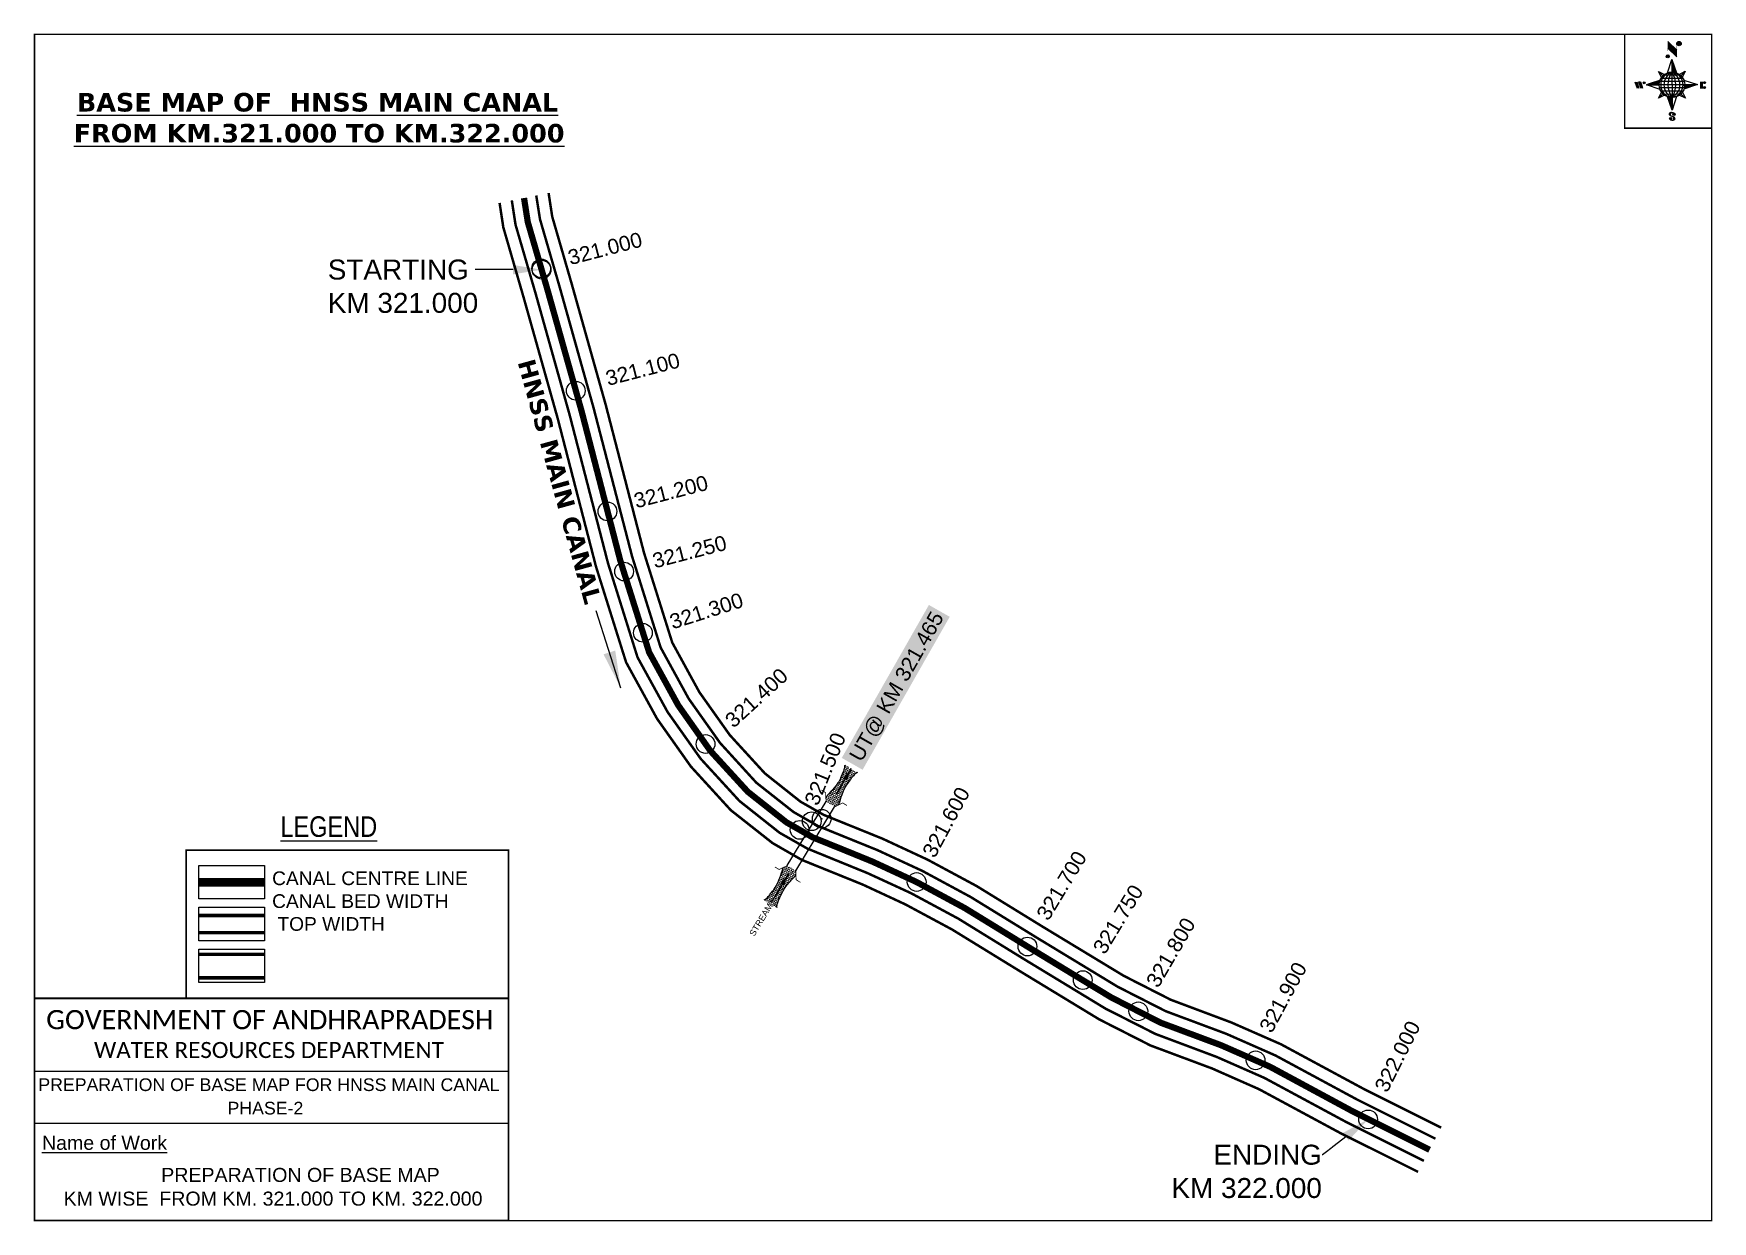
# Model space of a CAD drawing. Header units: inches. Extents: x 789486 to 790832, y 1571046 to 1571998.
import ezdxf
from ezdxf import colors
from ezdxf.entities.mleader import LeaderData, LeaderLine
from ezdxf.enums import TextEntityAlignment as Align
from ezdxf.math import Vec2, Vec3

# ---------------------------------------------------------------- set-up
doc = ezdxf.new("R2010")
doc.units = ezdxf.units.IN
doc.header["$LTSCALE"] = 15
doc.header["$MEASUREMENT"] = 0
doc.header["$PDMODE"] = 32
doc.header["$PDSIZE"] = 15
doc.linetypes.add('HIDDEN2', pattern=[0.1875, 0.125, -0.0625])
for name, color, linetype in [('AQUADUCT', 1, 'Continuous'), ('bord', 1, 'Continuous'), ('CANAL1', 7, 'Continuous'), ('CSMark', 72, 'Continuous'), ('DCBMS', 232, 'Continuous'), ('PAGE', 7, 'Continuous'), ('STRUCTURE', 5, 'Continuous'), ('TEXT', 6, 'Continuous')]:
    doc.layers.add(name, color=color, linetype=linetype)
doc.styles.add('ARIALN', font='ARIALN.TTF')
doc.styles.get("Standard").update_dxf_attribs({"font": 'arial.ttf'})
doc.dimstyles.get("Standard").update_dxf_attribs({"dimtxt": 20, "dimasz": 0.18, "dimexe": 0.18, "dimexo": 0.0625, "dimgap": 0.09, "dimtad": 0, "dimtih": 1, "dimtoh": 1, "dimdec": 4, "dimzin": 0, "dimdsep": 46, "dimtxsty": 'Standard', "dimcen": 0.09, "dimadec": 0, "dimazin": 0, "dimtfac": 1, "dimtdec": 4, "dimtofl": 0, "dimtmove": 0, "dimatfit": 3, "dimfxl": 1, "dimtolj": 1, "dimtzin": 0, "dimarcsym": 0})
pattern_1 = [(267.297113149, (-8720374.938, 50637915.138), (10.5367255337, -0.497431438), [])]
pattern_2 = [(357.297113149, (-8720374.938, 50637915.138), (0.497431438, 10.5367255337), [])]

# ---------------------------------------------------------------- blocks, each defined once
blk = doc.blocks.new('*X26')
at = {"color": 0, "linetype": 'Continuous'}
for p, q in [((6321.6, 240.5), (6322.3, 241.2)), ((6321.6, 240.3), (6322.3, 241)), ((6321.6, 240.1), (6322.3, 240.8)), ((6321.6, 239.9), (6322.4, 240.7)), ((6321.6, 239.8), (6322.4, 240.6)), ((6321.6, 239.6), (6322.5, 240.5)), ((6321.6, 239.4), (6322.5, 240.3)), ((6321.6, 239.2), (6322.6, 240.2)), ((6321.7, 239.1), (6322.6, 240.1)), ((6321.8, 240.8), (6322.4, 241.4)), ((6321.8, 239), (6322.7, 240)), ((6321.8, 239), (6322.8, 239.9)), ((6321.9, 238.9), (6322.9, 239.8)), ((6322, 238.8), (6323, 239.7)), ((6322.1, 241.3), (6322.4, 241.6)), ((6322.1, 238.7), (6323.1, 239.6)), ((6322.2, 238.6), (6323.1, 239.6)), ((6322.3, 238.5), (6323.2, 239.5)), ((6322.4, 238.5), (6323.3, 239.4)), ((6322.5, 238.4), (6323.4, 239.3)), ((6322.7, 238.4), (6323.6, 239.3)), ((6322.8, 238.3), (6323.7, 239.2)), ((6322.9, 238.3), (6323.8, 239.1)), ((6323.1, 238.2), (6323.9, 239.1)), ((6323.2, 238.2), (6324, 239)), ((6323.3, 238.2), (6324.2, 239)), ((6323.5, 238.1), (6324.3, 238.9)), ((6323.7, 238.1), (6324.4, 238.9)), ((6323.8, 238.1), (6324.6, 238.8)), ((6324.1, 238.2), (6324.7, 238.8)), ((6324.3, 238.3), (6324.9, 238.8)), ((6324.6, 238.3), (6325.1, 238.8)), ((6324.8, 238.4), (6325.2, 238.8)), ((6325.1, 238.5), (6325.4, 238.8)), ((6325.4, 238.6), (6325.6, 238.8))]:
    blk.add_line(p, q, dxfattribs=at)
blk = doc.blocks.new('*X25')
at = {"color": 0, "linetype": 'Continuous'}
for p, q in [((6324.4, 240.3), (6324.5, 240.4)), ((6324.6, 240.3), (6324.8, 240.5)), ((6324.7, 240.2), (6325, 240.5)), ((6324.8, 240.2), (6325.2, 240.6)), ((6325, 240.1), (6325.5, 240.6)), ((6325.1, 240.1), (6325.6, 240.6)), ((6325.2, 240), (6325.8, 240.6)), ((6325.3, 240), (6326, 240.6)), ((6325.4, 239.9), (6326.1, 240.6)), ((6325.5, 239.8), (6326.2, 240.5)), ((6325.6, 239.8), (6326.3, 240.5)), ((6325.7, 239.7), (6326.5, 240.4)), ((6325.9, 239.6), (6326.6, 240.3)), ((6326, 239.5), (6326.7, 240.3)), ((6326, 239.4), (6326.8, 240.2)), ((6326.1, 239.3), (6327, 240.2)), ((6326.2, 239.3), (6327.1, 240.1)), ((6326.3, 239.2), (6327.1, 240)), ((6326.4, 239.1), (6327.2, 239.9)), ((6326.5, 239), (6327.3, 239.8)), ((6326.5, 238.9), (6327.4, 239.7)), ((6326.6, 238.8), (6327.5, 239.6)), ((6326.7, 238.7), (6327.5, 239.5)), ((6326.8, 238.6), (6327.6, 239.4)), ((6326.8, 238.5), (6327.7, 239.3)), ((6326.8, 236.5), (6327.4, 237)), ((6326.9, 238.3), (6327.8, 239.2)), ((6326.9, 238.2), (6327.9, 239.1)), ((6326.9, 236.8), (6327.6, 237.4)), ((6327, 238.1), (6327.8, 239)), ((6327, 237.9), (6327.8, 238.8)), ((6327, 237.8), (6327.8, 238.6)), ((6327, 237.6), (6327.8, 238.4)), ((6327, 237.4), (6327.8, 238.2)), ((6327, 237.3), (6327.8, 238)), ((6327, 237.1), (6327.8, 237.9))]:
    blk.add_line(p, q, dxfattribs=at)
blk = doc.blocks.new('H')
at = {"layer": 'bord', "extrusion": (0.000427885, 0.004792, 0.999988)}
h = blk.add_hatch(dxfattribs=at)
h.set_pattern_fill('LINE', color=8, scale=84.387686, angle=-2.7029, style=0)
h.set_pattern_definition(pattern_2)
h.paths.add_polyline_path([(-492, 786, -0.090992), (-448, 775), (-486, 912)])
h = blk.add_hatch(dxfattribs=at)
h.set_pattern_fill('LINE', color=8, scale=84.387686, angle=-92.7029, style=0)
h.set_pattern_definition(pattern_1)
h.paths.add_polyline_path([(-625, 665, -0.090992), (-615, 710), (-751, 671)])
h = blk.add_hatch(dxfattribs=at)
h.set_pattern_fill('LINE', color=8, scale=84.387686, angle=-2.7029, style=0)
h.set_pattern_definition(pattern_2)
h.paths.add_polyline_path([(-504, 533, -0.090992), (-549, 543), (-510, 406)])
h = blk.add_hatch(dxfattribs=at)
h.set_pattern_fill('LINE', color=8, scale=84.387686, angle=-92.7029, style=0)
h.set_pattern_definition(pattern_1)
h.paths.add_polyline_path([(-246, 647), (-372, 653, -0.090992), (-382, 609)])
for p, q in [((-519, 1020, -1217), (-435, 927, -1216)), ((-516, 1087, -1217), (-432, 994, -1217)), ((-538, 774, -1216), (-487, 906, -1216)), ((-487, 906, -1216), (-493, 780, -1216)), ((-487, 906, -1216), (-448, 769, -1216)), ((-865, 701, -1215), (-847, 638, -1215)), ((-847, 700, -1215), (-829, 637, -1215)), ((-829, 699, -1215), (-811, 636, -1215)), ((-829, 699, -1215), (-811, 698, -1215)), ((-811, 698, -1215), (-794, 635, -1215)), ((-752, 665, -1215), (-615, 704, -1215)), ((-627, 794, -1216), (-567, 760, -1216)), ((-627, 794, -1216), (-584, 747, -1215)), ((-599, 731, -1215), (-627, 794, -1216)), ((-421, 753, -1216), (-359, 781, -1216)), ((-359, 781, -1216), (-405, 739, -1216)), ((-359, 781, -1216), (-392, 721, -1215)), ((-379, 693, -1215), (-246, 641, -1215)), ((-213, 669, -1215), (-217, 601, -1215)), ((-752, 665, -1215), (-625, 659, -1215)), ((-619, 614, -1215), (-752, 665, -1215)), ((-639, 526, -1214), (-606, 585, -1215)), ((-639, 526, -1214), (-593, 568, -1215)), ((-577, 553, -1215), (-639, 526, -1214)), ((-511, 400, -1214), (-549, 537, -1214)), ((-460, 533, -1215), (-511, 400, -1214)), ((-505, 527, -1214), (-511, 400, -1214)), ((-371, 513, -1214), (-431, 546, -1215)), ((-371, 513, -1214), (-414, 560, -1215)), ((-399, 576, -1215), (-371, 513, -1214)), ((-246, 641, -1215), (-383, 603, -1215)), ((-373, 647, -1215), (-246, 641, -1215)), ((-197, 600, -1215), (-194, 668, -1215))]:
    blk.add_line(p, q, dxfattribs=at)
at = {"layer": 'bord', "color": 8, "linetype": 'ByBlock', "extrusion": (0.000427885, 0.004792, 0.999988)}
for p, q in [((-375, 679, -1215), (-620, 691, -1215)), ((-386, 711, -1215), (-605, 722, -1215)), ((-411, 744, -1216), (-578, 752, -1216)), ((-493, 780, -1216), (-505, 527, -1214)), ((-373, 647, -1215), (-625, 659, -1215)), ((-378, 616, -1215), (-623, 628, -1215)), ((-392, 585, -1215), (-611, 595, -1215)), ((-420, 555, -1215), (-587, 562, -1215))]:
    blk.add_line(p, q, dxfattribs=at)
at = {"layer": 'bord', "extrusion": (0.000427885, 0.004792, 0.999988), "elevation": -1212}
for points, const_width in [([(-522, 960), (-516, 1093)], 1.61), ([(-434, 933), (-428, 1066)], 1.61), ([(-870, 707), (-846, 706)], 0.642), ([(-829, 643), (-821, 678)], 0.642), ([(-793, 641), (-782, 694)], 0.642), ([(-223, 676), (-174, 673)], 0.706), ([(-829, 643), (-855, 644)], 0.642), ([(-811, 642), (-784, 641)], 0.642), ([(-177, 605), (-226, 607)], 0.706), ([(-195, 645), (-185, 644)], 0.706)]:
    blk.add_lwpolyline(points, dxfattribs=dict(at, const_width=const_width))
for points, const_width in [([(-414, 1073, 1), (-398, 1058, 1)], 22.3), ([(-530, 950, 1), (-520, 939, 1)], 14.8), ([(-776, 697, 1), (-769, 690, 1)], 8.9), ([(-180, 618, 1), (-173, 611, 1)], 9.79), ([(-178, 667, 1), (-171, 660, 1)], 9.79), ([(-490, 362, 1), (-498, 369, 1)], 11.1), ([(-525, 322, 1), (-533, 329, 1)], 11.1)]:
    blk.add_lwpolyline(points, format="xyb", close=True, dxfattribs=dict(at, const_width=const_width))
for points in [[(-537, 317), (-531, 310), (-520, 307), (-505, 307), (-494, 310), (-486, 318), (-487, 326), (-491, 333), (-494, 336), (-503, 341), (-522, 347), (-530, 352), (-534, 355), (-537, 363), (-537, 373), (-530, 381), (-520, 384), (-504, 384), (-493, 380), (-487, 373)], [(-522, 348), (-526, 354), (-528, 361), (-528, 371), (-526, 375), (-521, 381), (-515, 384)], [(-505, 307), (-499, 312), (-497, 319), (-497, 327), (-501, 335), (-509, 343)]]:
    blk.add_lwpolyline(points, dxfattribs=at)
at = {"layer": 'bord', "extrusion": (0.000427885, 0.004792, 0.999988)}
for centre, radius in [((-406, 1065, -1212), 22.3), ((-525, 944, -1212), 14.8), ((-773, 694, -1212), 8.9), ((-498, 659, -1212), 127), ((-177, 615, -1212), 9.79), ((-174, 663, -1212), 9.79), ((-494, 365, -1212), 11.1), ((-529, 325, -1212), 11.1)]:
    blk.add_circle(centre, radius, dxfattribs=at)
at = {"layer": 'bord', "color": 8, "linetype": 'ByBlock', "extrusion": (0.000427885, 0.004792, 0.999988)}
for centre, radius, start, end in [((-482, 658, -1212), 128, 94.9254, 259.6691), ((-437, 656, -1212), 141, 113.2864, 241.308), ((-316, 651, -1212), 222, 142.5892, 212.0053), ((-560, 662, -1212), 141, 293.2864, 61.308), ((-681, 668, -1212), 222, 322.5892, 32.0053), ((-515, 660, -1212), 128, 274.9254, 79.6691)]:
    blk.add_arc(centre, radius, start, end, dxfattribs=at)
at = {"layer": 'bord', "extrusion": (0.000427885, 0.004792, 0.999988)}
for points in [[(-516, 1093, -1212), (-431, 1000, -1212), (-519, 1026, -1212), (-434, 933, -1212)], [(-864, 707, -1212), (-846, 706, -1212), (-846, 644, -1212), (-829, 643, -1212)], [(-829, 705, -1212), (-811, 704, -1212), (-811, 642, -1212), (-793, 641, -1212)], [(-193, 674, -1212), (-197, 606, -1212), (-213, 675, -1212), (-216, 607, -1212)]]:
    blk.add_solid(points, dxfattribs=at)
at = {"layer": 'bord', "extrusion": (0.000427885, 0.004792, 0.999988), "xscale": 7.977342409717546, "yscale": 7.977342408231451, "zscale": 7.977342408476333, "rotation": 138.0840426661453}
for name, p in [('*X25', (38301, -31929, -1212)), ('*X26', (38314, -31951, -1212))]:
    blk.add_blockref(name, p, dxfattribs=at)
blk = doc.blocks.new('UT')
at = {"layer": 'STRUCTURE'}
h = blk.add_hatch(dxfattribs=at)
h.set_pattern_fill('DASH', color=150, scale=8, angle=-39.6278, style=0)
h.set_pattern_definition([(320.372247933, (-4370.464, -6260.8811), (1.40800153113, 0.132407282), [1, -1])])
h.paths.add_polyline_path([(765163, 1700681.9), (765165.6, 1700680.6), (765167.2, 1700680.3), (765169.1, 1700680), (765172.4, 1700679.6), (765176.4, 1700679.3), (765179.5, 1700679.5), (765183.1, 1700679.9), (765187.7, 1700680.9), (765188.9, 1700681.2), (765193.1, 1700682.2), (765196.1, 1700680.2), (765196.1, 1700672.2), (765193.1, 1700670.2), (765190.5, 1700670.8), (765188.1, 1700671.3), (765185.5, 1700671.8), (765183.6, 1700672.1), (765181, 1700672.5), (765180.3, 1700672.5), (765178.5, 1700672.6), (765176.7, 1700672.6), (765174.6, 1700672.5), (765172.5, 1700672.3), (765170.4, 1700672), (765168.5, 1700671.7), (765166.1, 1700671.2), (765165, 1700670.8), (765163, 1700669.7)])
h.paths.add_polyline_path([(765259.1, 1700682.2), (765256.1, 1700680.2), (765256.1, 1700672.2), (765259.1, 1700670.2), (765261.9, 1700671), (765264.4, 1700671.6), (765266.4, 1700672), (765269.1, 1700672.5), (765272.7, 1700673), (765276.1, 1700673.1), (765278.6, 1700672.9), (765281.2, 1700672.7), (765283.9, 1700672.3), (765286.4, 1700671.9), (765288, 1700671.3), (765289.2, 1700670.6), (765289.1, 1700682.7), (765287.6, 1700681.8), (765285.7, 1700681.2), (765283, 1700680.7), (765281.2, 1700680.4), (765276.7, 1700679.9), (765272.7, 1700679.9), (765268.7, 1700680.3), (765264.8, 1700681), (765261.2, 1700681.7)])
at = {"layer": 'STRUCTURE', "color": 150, "const_width": 0.628}
for points in [[(765190.1, 1700688.2), (765190.1, 1700684.2), (765196.1, 1700680.2), (765256.1, 1700680.2), (765262.1, 1700684.2), (765262.1, 1700688.2)], [(765190.1, 1700664.2), (765190.1, 1700668.2), (765196.1, 1700672.2), (765256.1, 1700672.2), (765262.1, 1700668.2), (765262.1, 1700664.2)]]:
    blk.add_lwpolyline(points, dxfattribs=at)
at = {"layer": 'STRUCTURE', "color": 150}
for points in [[(765196.1, 1700680.2), (765256.1, 1700680.2)], [(765196.1, 1700672.2), (765256.1, 1700672.2)], [(765196.1, 1700672.2), (765256.1, 1700672.2)]]:
    blk.add_lwpolyline(points, dxfattribs=at)
at = {"layer": 'STRUCTURE', "color": 0}
blk.add_circle((765226.1, 1700676.2), 1.89, dxfattribs=at)
at = {"layer": 'STRUCTURE', "color": 150}
for points in [[(765163, 1700681.9), (765164.4, 1700681.1), (765167.9, 1700680.2), (765171.2, 1700679.8), (765176.1, 1700679.4), (765184.7, 1700680.3), (765193.1, 1700682.2)], [(765289.1, 1700682.7), (765287.8, 1700681.9), (765284.3, 1700680.9), (765280.9, 1700680.4), (765276.1, 1700679.8), (765267.4, 1700680.5), (765259.1, 1700682.2)], [(765163, 1700669.7), (765164.3, 1700670.6), (765167.8, 1700671.6), (765171.2, 1700672.1), (765176, 1700672.6), (765184.7, 1700672), (765193.1, 1700670.2)], [(765289.2, 1700670.6), (765287.8, 1700671.4), (765284.2, 1700672.3), (765280.9, 1700672.7), (765276.1, 1700673.1), (765267.4, 1700672.2), (765259.1, 1700670.2)]]:
    blk.add_spline(points, degree=3, dxfattribs=at)
at = {"layer": 'STRUCTURE', "color": 0}
blk.add_text('STREAM', height=5, dxfattribs=at).set_placement((765148.2, 1700675.8), align=Align.MIDDLE_CENTER)
for points in [[(765190.9, 1700676), (765164.2, 1700675.8)], [(765289.3, 1700676.7), (765265.4, 1700676.4)]]:
    blk.add_leader(points, dimstyle='Standard', override={"dimasz": 10, "dimgap": 0.09, "dimtad": 0}, dxfattribs=at)

msp = doc.modelspace()

# ---------------------------------------------------------------- linework, layer by layer
at = {"layer": 'CANAL1', "color": 200, "const_width": 2}
for points in [[(789859.8, 1571862.5), (789862.8, 1571842.9), (789879, 1571787), (789906.3, 1571690.1), (789937.1, 1571571), (789961.2, 1571494.4), (789986, 1571449.2), (790013.1, 1571410.9), (790045.1, 1571375.9), (790078.6, 1571349.5), (790102.1, 1571336), (790150.8, 1571316.3), (790185, 1571300.4), (790222.4, 1571280.3), (790275.3, 1571247.8), (790340.5, 1571208.2), (790381.6, 1571187.3), (790430.9, 1571168.9), (790468.5, 1571152.3), (790533.4, 1571117.3), (790595.1, 1571086.5), (790596, 1571086)], [(789899.1, 1571870.4), (789902, 1571851.5), (789917.5, 1571798), (789944.9, 1571700.6), (789975.6, 1571582), (789998.2, 1571510.2), (790019.9, 1571470.5), (790044.3, 1571436.1), (790072.5, 1571405.3), (790101, 1571382.7), (790119.6, 1571372.1), (790166.8, 1571353), (790202.9, 1571336.2), (790242.3, 1571315), (790296.1, 1571281.9), (790360, 1571243.2), (790397.7, 1571224), (790446, 1571205.9), (790486.1, 1571188.3), (790551.9, 1571152.8), (790613, 1571122.2), (790614.5, 1571121.5)]]:
    msp.add_lwpolyline(points, dxfattribs=at)
at = {"layer": 'CANAL1', "color": 5, "const_width": 2}
for points in [[(789869.6, 1571864.5), (789872.6, 1571845), (789888.7, 1571789.8), (789915.9, 1571692.8), (789946.7, 1571573.8), (789970.4, 1571498.3), (789994.5, 1571454.5), (790020.9, 1571417.2), (790052, 1571383.3), (790084.2, 1571357.8), (790106.5, 1571345.1), (790154.8, 1571325.4), (790189.5, 1571309.4), (790227.4, 1571289), (790280.5, 1571256.3), (790345.4, 1571216.9), (790385.6, 1571196.5), (790434.7, 1571178.1), (790472.9, 1571161.3), (790538, 1571126.2), (790599.6, 1571095.4), (790600.7, 1571094.9)], [(789889.2, 1571868.4), (789892.2, 1571849.4), (789907.9, 1571795.3), (789935.2, 1571698), (789966, 1571579.3), (789988.9, 1571506.2), (790011.4, 1571465.2), (790036.5, 1571429.8), (790065.6, 1571397.9), (790095.4, 1571374.4), (790115.2, 1571363.1), (790162.8, 1571343.8), (790198.5, 1571327.3), (790237.4, 1571306.3), (790290.9, 1571273.4), (790355.2, 1571234.4), (790393.7, 1571214.8), (790442.2, 1571196.7), (790481.7, 1571179.3), (790547.3, 1571143.9), (790608.5, 1571113.3), (790609.9, 1571112.6)]]:
    msp.add_lwpolyline(points, dxfattribs=at)
at = {"layer": 'CANAL1', "color": 1, "linetype": 'HIDDEN2', "ltscale": 8, "const_width": 5}
msp.add_lwpolyline([(789879.4, 1571866.4), (789882.4, 1571847.2), (789893.5, 1571809), (789898.3, 1571792.5), (789925.6, 1571695.4), (789956.4, 1571576.5), (789959.3, 1571567.1), (789979.7, 1571502.3), (790003, 1571459.9), (790028.7, 1571423.5), (790058.8, 1571390.6), (790089.8, 1571366.1), (790110.8, 1571354.1), (790141.7, 1571341.6), (790158.8, 1571334.6), (790194, 1571318.3), (790232.4, 1571297.6), (790285.7, 1571264.9), (790327.3, 1571239.6), (790350.3, 1571225.7), (790389.6, 1571205.6), (790438.4, 1571187.4), (790477.3, 1571170.3), (790542.7, 1571135), (790556.1, 1571128.3), (790604.1, 1571104.3), (790605.3, 1571103.7)], dxfattribs=at)
at = {"layer": 'CANAL1', "color": 1, "linetype": 'HIDDEN2', "ltscale": 100, "const_width": 6.86, "elevation": -0.4}
msp.add_lwpolyline([(789671.3, 1571318.1), (789618.7, 1571318.1)], dxfattribs=at)
at = {"layer": 'CANAL1', "color": 5, "const_width": 2.75, "elevation": -0.4}
for points in [[(789671.3, 1571291.5), (789618.7, 1571291.5)], [(789671.3, 1571277.8), (789618.7, 1571277.8)]]:
    msp.add_lwpolyline(points, dxfattribs=at)
at = {"layer": 'CANAL1', "color": 200, "const_width": 2.75, "elevation": -0.4}
for points in [[(789671.3, 1571260.4), (789618.7, 1571260.4)], [(789671.3, 1571241.5), (789618.7, 1571241.5)]]:
    msp.add_lwpolyline(points, dxfattribs=at)
at = {"layer": 'CSMark', "color": 3}
for p in [(789893.2, 1571810), (789893.5, 1571809), (789920.9, 1571712), (789946.3, 1571615.3), (789959.6, 1571567.1), (789974.7, 1571518), (790024.9, 1571428.9), (790100.3, 1571360.1), (790110, 1571367), (790194.1, 1571318.3), (790282.9, 1571266.6), (790327.3, 1571239.7), (790371.8, 1571214.7), (790465.8, 1571175.4), (790556, 1571128.1)]:
    msp.add_point(p, dxfattribs=at)
at = {"layer": 'CSMark'}
msp.add_point((790118, 1571369, 14), dxfattribs=at)
at = {"layer": 'PAGE', "const_width": 1.14}
msp.add_lwpolyline([(789487, 1571047), (790831.4, 1571047), (790831.4, 1571997.6), (789487, 1571997.6), (789487, 1571047)], dxfattribs=at)
at = {"layer": 'PAGE'}
for points, const_width in [([(790831.4, 1571997.6), (790761.5, 1571997.6), (790761.5, 1571922.4), (790831.4, 1571922.4)], 1.14), ([(789608.6, 1571343.8), (789866.9, 1571343.8), (789866.9, 1571225.1), (789608.6, 1571225.1)], 1.37), ([(789487, 1571225.1), (789866.9, 1571225.1), (789866.9, 1571047), (789487, 1571047)], 1.37)]:
    msp.add_lwpolyline(points, close=True, dxfattribs=dict(at, const_width=const_width))
at = {"layer": 'PAGE', "elevation": -0.4}
for points in [[(789618.7, 1571331.6), (789671.3, 1571331.6), (789671.3, 1571304.7), (789618.7, 1571304.7)], [(789618.7, 1571298.1), (789671.3, 1571298.1), (789671.3, 1571271.2), (789618.7, 1571271.2)], [(789618.7, 1571264.6), (789671.3, 1571264.6), (789671.3, 1571237.7), (789618.7, 1571237.7)]]:
    msp.add_lwpolyline(points, close=True, dxfattribs=at)
at = {"layer": 'PAGE'}
for points in [[(789487, 1571166.7), (789866.9, 1571166.7)], [(789487, 1571125.1), (789866.9, 1571125.1)]]:
    msp.add_lwpolyline(points, dxfattribs=at)

# ---------------------------------------------------------------- block references
at = {"layer": 'AQUADUCT', "color": 1, "xscale": 0.08047251541368726, "yscale": 0.08047251545279846, "zscale": 0.08047251540659384, "rotation": 3.078330607406167}
msp.add_blockref('H', (790842.4, 1571906.8, 97.7), dxfattribs=at)
at = {"layer": 'STRUCTURE', "color": 0, "rotation": 58.8162632318042}
msp.add_blockref('UT', (1848835, 36112.2), dxfattribs=at)

# ---------------------------------------------------------------- texts
at = {"layer": 'CANAL1', "insert": (789887.4, 1571739.6), "char_height": 14, "width": 205.129, "attachment_point": 1, "rotation": 285.5034}
msp.add_mtext('\\pi0.96322;{\\fVerdana|b1|i0|c0|p34;HNSS MAIN CANAL}', dxfattribs=at)
at = {"layer": 'CSMark', "color": 1}
for s, rotation, p in [('321.000', 14.5156, (789915, 1571818.4)), ('321.100', 14.5156, (789945.2, 1571721.6)), ('321.200', 14.5156, (789967.8, 1571623.5)), ('321.250', 14.5156, (789982.7, 1571575.4)), ('321.300', 17.6884, (789996.7, 1571526.4)), ('321.400', 42.4221, (790043.3, 1571445.5)), ('321.500', 67.7997, (790109.3, 1571380.9)), ('321.600', 61.6941, (790203.3, 1571339.6)), ('321.700', 58.7465, (790294.5, 1571289.6)), ('321.750', 58.7465, (790339.8, 1571262.6)), ('321.800', 59.7964, (790382.5, 1571235.7)), ('321.900', 61.6556, (790473.4, 1571199.3)), ('322.000', 63.4472, (790565.9, 1571151.5))]:
    msp.add_text(s, height=12, rotation=rotation, dxfattribs=at).set_placement(p, align=Align.MIDDLE_LEFT)
at = {"layer": 'PAGE', "extrusion": (0.000201441, 0.004807, 0.999988), "style": 'ARIALN'}
msp.add_text('%%ULEGEND', height=16.47, rotation=359.9999, dxfattribs=at).set_placement((789722.9, 1571343.8, 7712.3), align=Align.MIDDLE)
at = {"layer": 'PAGE', "extrusion": (0.000201441, 0.004807, 0.999988)}
for s, height, p in [('PREPARATION OF BASE MAP FOR HNSS MAIN CANAL', 10.155, (789490.1, 1571131.9, 7711.3)), ('%%UName of Work', 11.235, (789493, 1571084.8, 7709.8))]:
    msp.add_text(s, height=height, rotation=359.9999, dxfattribs=at).set_placement(p)
for s, height, p in [('PHASE-2', 10.16, (789672.1, 1571118.2, 7711.2)), ('PREPARATION OF BASE MAP', 11.235, (789700.2, 1571064.7, 7709.8)), ('KM WISE  FROM KM. 321.000 TO KM. 322.000', 11.235, (789678.2, 1571045.7, 7709.8))]:
    msp.add_text(s, height=height, rotation=359.9999, dxfattribs=at).set_placement(p, align=Align.MIDDLE_CENTER)
at = {"layer": 'PAGE', "extrusion": (0.000201441, 0.004807, 0.999988), "attachment_point": 1, "text_direction": (1, -1e-06, -0.000201)}
for s, insert, char_height, width in [('CANAL CENTRE LINE CANAL BED WIDTH {\\H2.3717x; }\\P TOP WIDTH{\\H1.9152x; }', (789677.5, 1571326.8, -0.4), 10.981, 193.234), ('\\pi4.1049;{\\fCalibri|b0|i0|c0|p34;\\H1.3333x;GOVERNMENT OF ANDHRAPRADESH\\P\\pi42.408;\\H0.83998x;WATER RESOURCES DEPARTMENT}', (789492.3, 1571215.7, -1.5), 11.506, 367.506)]:
    msp.add_mtext(s, dxfattribs=dict(at, insert=insert, char_height=char_height, width=width))
at = {"layer": 'STRUCTURE', "color": 5, "insert": (790139, 1571419.1), "char_height": 12, "width": 133.872, "attachment_point": 1, "rotation": 60.3299, "bg_fill": 1, "box_fill_scale": 1.3, "bg_fill_color": 7, "bg_fill_true_color": 16777215, "bg_fill_transparency": 4390977}
msp.add_mtext('\\pi0.71894;UT@ KM 321.465', dxfattribs=at)
at = {"layer": 'TEXT', "color": 1, "insert": (789496.1, 1571950.6), "char_height": 14.871, "width": 434.481, "attachment_point": 1}
msp.add_mtext('\\pi24.886;{\\fVerdana|b1|i0|c0|p34;\\LBASE MAP OF  HNSS MAIN CANAL \\P\\pi22.379;FROM KM.321.000 TO KM.322.000}', dxfattribs=at)

# ---------------------------------------------------------------- leaders
at = {"layer": 'CANAL1'}
msp.add_leader([(789957, 1571473.7), (789937.1, 1571535.6)], dimstyle='Standard', override={"dimasz": 30, "dimgap": 0.09, "dimtad": 0}, dxfattribs=at)
at = {"layer": 'DCBMS', "color": 5}
ml = msp.add_multileader_mtext('Standard', dxfattribs=at)
ml.set_content('STARTING\\PKM 321.000', color=5)
ml.set_leader_properties()
ml.build(insert=Vec2(0, 0))
ml.multileader.update_dxf_attribs({"dogleg_length": 0.36, "arrow_head_size": 22.9})
ctx = ml.context
ctx.base_point, ctx.char_height, ctx.arrow_head_size, ctx.landing_gap_size, ctx.plane_origin = Vec3(789722, 1571809), 16.01, 22.9, 0.103, Vec3(789917.5, 1571892.2)
notes = []
notes.append((ctx, [(0, (1, 1, 0), (789840.6, 1571809), (-1, 0), 0.412, [(0, [(789893.5, 1571809)], 0, [])])]))
ctx.mtext.insert, ctx.mtext.flow_direction = Vec3(789722.1, 1571817.1), 5
for ctx, leaders in notes:
    for number, flags, end, landing, length, lines in leaders:
        leader = LeaderData()
        leader.index, (leader.has_last_leader_line, leader.has_dogleg_vector, leader.attachment_direction) = number, flags
        leader.last_leader_point, leader.dogleg_vector, leader.dogleg_length = Vec3(end), Vec3(landing), length
        for number, points, colour, breaks in lines:
            line = LeaderLine()
            line.index, line.vertices, line.color, line.breaks = number, Vec3.list(points), colors.encode_raw_color(colour), breaks
            leader.lines.append(line)
        ctx.leaders.append(leader)

# ---------------------------------------------------------------- next in the draw order: leaders
ml = msp.add_multileader_mtext('Standard', dxfattribs=at)
ml.set_content('ENDING \\PKM 322.000', color=5)
ml.set_leader_properties()
ml.build(insert=Vec2(0, 0))
ml.multileader.update_dxf_attribs({"dogleg_length": 0.36, "arrow_head_size": 22.9})
ctx = ml.context
ctx.base_point, ctx.char_height, ctx.arrow_head_size, ctx.landing_gap_size, ctx.plane_origin = Vec3(790400.9, 1571099.7), 16.01, 22.9, 0.103, Vec3(790565.3, 1571342.6)
ctx.text_align_type = 2
notes = []
notes.append((ctx, [(0, (1, 1, 0), (790519.4, 1571099.7), (-1, 0), 0.36, [(0, [(790556.1, 1571128.3)], 0, [])])]))
ctx.mtext.insert, ctx.mtext.width, ctx.mtext.alignment, ctx.mtext.flow_direction = Vec3(790518.9, 1571107.8), 124.741, 3, 5
ctx.mtext.has_bg_fill, ctx.mtext.bg_color, ctx.mtext.bg_scale_factor, ctx.mtext.bg_transparency, ctx.mtext.use_window_bg_color = 1, -1027028792, 1.5, 0, 1
for ctx, leaders in notes:
    for number, flags, end, landing, length, lines in leaders:
        leader = LeaderData()
        leader.index, (leader.has_last_leader_line, leader.has_dogleg_vector, leader.attachment_direction) = number, flags
        leader.last_leader_point, leader.dogleg_vector, leader.dogleg_length = Vec3(end), Vec3(landing), length
        for number, points, colour, breaks in lines:
            line = LeaderLine()
            line.index, line.vertices, line.color, line.breaks = number, Vec3.list(points), colors.encode_raw_color(colour), breaks
            leader.lines.append(line)
        ctx.leaders.append(leader)

doc.saveas('drawing.dxf')
